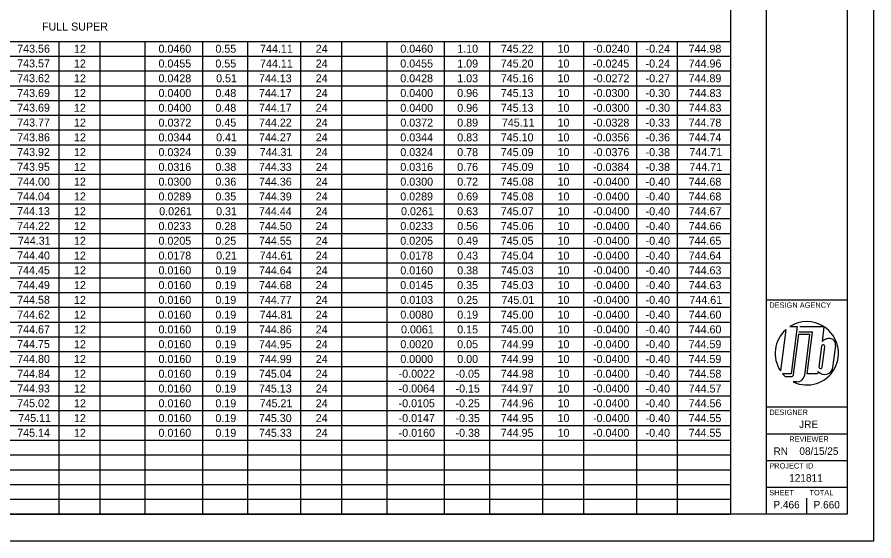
# Model space of a CAD drawing. Extents: x 0 to 34, y 0 to 22.
# Drawn here: x 18.03 to 34, y 0 to 9.77 of the extents above; entities that cross this region are included whole.
import ezdxf

# ---------------------------------------------------------------- set-up
doc = ezdxf.new("R2010")
doc.units = 0
for name, color, linetype in [('SH_Border', 7, 'Continuous'), ('SH_Cut_Line', 7, 'Continuous'), ('SH_Data', 7, 'Continuous'), ('SH_Text', 7, 'Continuous')]:
    doc.layers.add(name, color=color, linetype=linetype)

msp = doc.modelspace()

# ---------------------------------------------------------------- linework, layer by layer
at = {"layer": 'SH_Border'}
for p, q in [((32, 0.5), (32, 21.5)), ((32, 4.5), (33.5, 4.5)), ((32, 2.5), (33.5, 2.5)), ((32, 2), (33.5, 2)), ((32, 1.5), (33.5, 1.5)), ((32, 1), (33.5, 1))]:
    msp.add_line(p, q, dxfattribs=at)
msp.add_lwpolyline([(1.5, 21.5), (33.5, 21.5), (33.5, 0.5), (1.5, 0.5)], close=True, dxfattribs=at)
at = {"layer": 'SH_Cut_Line'}
msp.add_lwpolyline([(0, 0), (34, 0), (34, 22), (0, 22)], close=True, dxfattribs=at)
at = {"layer": 'SH_Data'}
for p, q in [((32.432, 3.998), (32.567, 3.998)), ((32.567, 3.998), (32.456, 3.118)), ((32.617, 4), (33.065, 4)), ((33.07, 3.996), (33.036, 3.72)), ((32.356, 3.94), (32.259, 3.171)), ((32.504, 3.104), (32.599, 3.855)), ((32.599, 3.855), (32.801, 3.855)), ((32.857, 3.896), (32.604, 3.896)), ((32.801, 3.855), (32.704, 3.089)), ((32.758, 3.118), (32.857, 3.896)), ((33.024, 3.631), (32.976, 3.25)), ((33.036, 3.243), (33.084, 3.624)), ((33.283, 3.648), (33.231, 3.237)), ((32.75, 3.5), (32.75, 3.5)), ((32.456, 3.118), (32.299, 3.118)), ((32.347, 3.068), (32.463, 3.068)), ((32.947, 3.118), (32.758, 3.118)), ((32.964, 3.161), (32.947, 3.118)), ((32.565, 2.966), (32.498, 2.966)), ((32.75, 0.5), (32.75, 0.8)), ((32.375, 0.675), (32.375, 0.675))]:
    msp.add_line(p, q, dxfattribs=at)
for centre, radius, start, end in [((32.75, 3.5), 0.591, 57.726, 122.5688), ((32.75, 3.5), 0.591, 244.7646, 57.1575), ((32.75, 3.5), 0.591, 131.8253, 213.7822), ((33.17, 3.586), 0.19, 105.9444, 135.0487), ((33.164, 3.6), 0.175, 66.6782, 105.4185), ((33.177, 3.669), 0.108, 349.2072, 58.7163), ((33.054, 3.628), 0.0301, 352.3298, 173.2777), ((33.082, 3.255), 0.151, 218.6264, 353.0883), ((33.006, 3.246), 0.0301, 172.3335, 353.274), ((32.75, 3.5), 0.591, 220.2786, 227.0158), ((32.463, 3.109), 0.0417, 270, 352.8038), ((32.565, 3.106), 0.141, 270, 352.8038)]:
    msp.add_arc(centre, radius, start, end, dxfattribs=at)
at = {"layer": 'SH_Text'}
for p, q in [((31.324, 19.977), (31.324, 0.5)), ((14.814, 9.322), (27.821, 9.322)), ((18.804, 9.322), (18.804, 0.5)), ((19.566, 9.322), (19.566, 0.5)), ((20.409, 9.322), (20.409, 0.5)), ((21.48, 9.322), (21.48, 0.5)), ((22.323, 9.322), (22.323, 0.5)), ((23.312, 9.322), (23.312, 0.5)), ((24.075, 9.322), (24.075, 0.5)), ((24.918, 9.322), (24.918, 0.5)), ((25.988, 9.322), (25.988, 0.5)), ((26.832, 9.322), (26.832, 0.5)), ((27.821, 9.322), (28.583, 9.322)), ((27.821, 9.322), (27.821, 0.5)), ((28.583, 9.322), (31.324, 9.322)), ((28.583, 9.322), (28.583, 0.5)), ((29.572, 9.322), (29.572, 0.5)), ((30.334, 9.322), (30.334, 0.5)), ((14.814, 9.047), (27.821, 9.047)), ((27.821, 9.047), (28.583, 9.047)), ((28.583, 9.047), (31.324, 9.047)), ((14.814, 8.771), (27.821, 8.771)), ((27.821, 8.771), (28.583, 8.771)), ((28.583, 8.771), (31.324, 8.771)), ((14.814, 8.495), (27.821, 8.495)), ((27.821, 8.495), (28.583, 8.495)), ((28.583, 8.495), (31.324, 8.495)), ((14.814, 8.219), (27.821, 8.219)), ((27.821, 8.219), (28.583, 8.219)), ((28.583, 8.219), (31.324, 8.219)), ((14.814, 7.944), (27.821, 7.944)), ((27.821, 7.944), (28.583, 7.944)), ((28.583, 7.944), (31.324, 7.944)), ((14.814, 7.668), (27.821, 7.668)), ((27.821, 7.668), (28.583, 7.668)), ((28.583, 7.668), (31.324, 7.668)), ((14.814, 7.392), (27.821, 7.392)), ((27.821, 7.392), (28.583, 7.392)), ((28.583, 7.392), (31.324, 7.392)), ((14.814, 7.117), (27.821, 7.117)), ((27.821, 7.117), (28.583, 7.117)), ((28.583, 7.117), (31.324, 7.117)), ((14.814, 6.841), (27.821, 6.841)), ((27.821, 6.841), (28.583, 6.841)), ((28.583, 6.841), (31.324, 6.841)), ((14.814, 6.565), (27.821, 6.565)), ((27.821, 6.565), (28.583, 6.565)), ((28.583, 6.565), (31.324, 6.565)), ((14.814, 6.29), (27.821, 6.29)), ((27.821, 6.29), (28.583, 6.29)), ((28.583, 6.29), (31.324, 6.29)), ((14.814, 6.014), (27.821, 6.014)), ((27.821, 6.014), (28.583, 6.014)), ((28.583, 6.014), (31.324, 6.014)), ((14.814, 5.738), (27.821, 5.738)), ((27.821, 5.738), (28.583, 5.738)), ((28.583, 5.738), (31.324, 5.738)), ((14.814, 5.463), (27.821, 5.463)), ((27.821, 5.463), (28.583, 5.463)), ((28.583, 5.463), (31.324, 5.463)), ((14.814, 5.187), (27.821, 5.187)), ((27.821, 5.187), (28.583, 5.187)), ((28.583, 5.187), (31.324, 5.187)), ((14.814, 4.911), (27.821, 4.911)), ((27.821, 4.911), (28.583, 4.911)), ((28.583, 4.911), (31.324, 4.911)), ((14.814, 4.635), (27.821, 4.635)), ((27.821, 4.635), (28.583, 4.635)), ((28.583, 4.635), (31.324, 4.635)), ((14.814, 4.36), (27.821, 4.36)), ((27.821, 4.36), (28.583, 4.36)), ((28.583, 4.36), (31.324, 4.36)), ((14.814, 4.084), (27.821, 4.084)), ((27.821, 4.084), (28.583, 4.084)), ((28.583, 4.084), (31.324, 4.084)), ((14.814, 3.808), (27.821, 3.808)), ((27.821, 3.808), (28.583, 3.808)), ((28.583, 3.808), (31.324, 3.808)), ((14.814, 3.533), (27.821, 3.533)), ((27.821, 3.533), (28.583, 3.533)), ((28.583, 3.533), (31.324, 3.533)), ((14.814, 3.257), (27.821, 3.257)), ((27.821, 3.257), (28.583, 3.257)), ((28.583, 3.257), (31.324, 3.257)), ((14.814, 2.981), (27.821, 2.981)), ((27.821, 2.981), (28.583, 2.981)), ((28.583, 2.981), (31.324, 2.981)), ((14.814, 2.706), (27.821, 2.706)), ((27.821, 2.706), (28.583, 2.706)), ((28.583, 2.706), (31.324, 2.706)), ((14.814, 2.43), (27.821, 2.43)), ((27.821, 2.43), (28.583, 2.43)), ((28.583, 2.43), (31.324, 2.43)), ((14.814, 2.154), (27.821, 2.154)), ((27.821, 2.154), (28.583, 2.154)), ((28.583, 2.154), (31.324, 2.154)), ((1.5, 1.878), (31.324, 1.878)), ((1.5, 1.603), (31.324, 1.603)), ((1.5, 1.327), (31.324, 1.327)), ((1.5, 1.051), (31.324, 1.051)), ((1.5, 0.776), (31.324, 0.776)), ((1.5, 0.5), (31.324, 0.5))]:
    msp.add_line(p, q, dxfattribs=at)

# ---------------------------------------------------------------- texts
at = {"layer": 'SH_Data'}
for s, height, p in [('DESIGN AGENCY', 0.1, (32.05, 4.35)), ('DESIGNER', 0.1, (32.05, 2.35)), ('JRE', 0.14, (32.607, 2.105)), ('REVIEWER', 0.1, (32.422, 1.85)), ('RN', 0.14, (32.128, 1.605)), ('08/15/25', 0.14, (32.611, 1.605)), ('PROJECT ID', 0.1, (32.05, 1.35)), ('121811', 0.14, (32.421, 1.105)), ('SHEET', 0.1, (32.05, 0.85)), ('TOTAL', 0.1, (32.8, 0.85)), ('P.466', 0.14, (32.127, 0.605)), ('P.660', 0.14, (32.876, 0.605))]:
    msp.add_text(s, height=height, dxfattribs=at).set_placement(p)
at = {"layer": 'SH_Text'}
for s, p in [('FULL SUPER', (18.489, 9.523)), ('743.56', (18.027, 9.111)), ('12', (19.086, 9.11)), ('0.0460', (20.662, 9.11)), ('0.55', (21.723, 9.11)), ('744.11', (22.555, 9.11)), ('24', (23.594, 9.11)), ('0.0460', (25.171, 9.11)), ('1.10', (26.232, 9.11)), ('745.22', (27.044, 9.11)), ('10', (28.102, 9.11)), ('-0.0240', (28.764, 9.11)), ('-0.24', (29.744, 9.11)), ('744.98', (30.546, 9.11)), ('743.57', (18.027, 8.836)), ('12', (19.086, 8.834)), ('0.0455', (20.662, 8.834)), ('0.55', (21.723, 8.834)), ('744.11', (22.555, 8.834)), ('24', (23.594, 8.834)), ('0.0455', (25.17, 8.834)), ('1.09', (26.232, 8.834)), ('745.20', (27.044, 8.834)), ('10', (28.102, 8.834)), ('-0.0245', (28.763, 8.834)), ('-0.24', (29.744, 8.834)), ('744.96', (30.547, 8.834)), ('743.62', (18.027, 8.56)), ('12', (19.086, 8.558)), ('0.0428', (20.662, 8.558)), ('0.51', (21.736, 8.558)), ('744.13', (22.535, 8.558)), ('24', (23.594, 8.558)), ('0.0428', (25.17, 8.558)), ('1.03', (26.232, 8.558)), ('745.16', (27.044, 8.558)), ('10', (28.102, 8.558)), ('-0.0272', (28.765, 8.558)), ('-0.27', (29.744, 8.558)), ('744.89', (30.546, 8.558)), ('743.69', (18.027, 8.284)), ('12', (19.086, 8.283)), ('0.0400', (20.662, 8.283)), ('0.48', (21.723, 8.283)), ('744.17', (22.535, 8.283)), ('24', (23.594, 8.283)), ('0.0400', (25.171, 8.283)), ('0.96', (26.232, 8.283)), ('745.13', (27.044, 8.283)), ('10', (28.102, 8.283)), ('-0.0300', (28.764, 8.283)), ('-0.30', (29.744, 8.283)), ('744.83', (30.547, 8.283)), ('743.69', (18.027, 8.009)), ('12', (19.086, 8.007)), ('0.0400', (20.662, 8.007)), ('0.48', (21.723, 8.007)), ('744.17', (22.535, 8.007)), ('24', (23.594, 8.007)), ('0.0400', (25.171, 8.007)), ('0.96', (26.232, 8.007)), ('745.13', (27.044, 8.007)), ('10', (28.102, 8.007)), ('-0.0300', (28.764, 8.007)), ('-0.30', (29.744, 8.007)), ('744.83', (30.547, 8.007)), ('743.77', (18.027, 7.733)), ('12', (19.086, 7.731)), ('0.0372', (20.663, 7.731)), ('0.45', (21.723, 7.731)), ('744.22', (22.536, 7.731)), ('24', (23.594, 7.731)), ('0.0372', (25.171, 7.731)), ('0.89', (26.232, 7.731)), ('745.11', (27.064, 7.731)), ('10', (28.102, 7.731)), ('-0.0328', (28.764, 7.731)), ('-0.33', (29.744, 7.731)), ('744.78', (30.546, 7.731)), ('743.86', (18.027, 7.457)), ('12', (19.086, 7.456)), ('0.0344', (20.662, 7.456)), ('0.41', (21.736, 7.456)), ('744.27', (22.535, 7.456)), ('24', (23.594, 7.456)), ('0.0344', (25.171, 7.456)), ('0.83', (26.232, 7.456)), ('745.10', (27.044, 7.456)), ('10', (28.102, 7.456)), ('-0.0356', (28.764, 7.456)), ('-0.36', (29.744, 7.456)), ('744.74', (30.547, 7.456)), ('743.92', (18.027, 7.182)), ('12', (19.086, 7.18)), ('0.0324', (20.662, 7.18)), ('0.39', (21.723, 7.18)), ('744.31', (22.548, 7.18)), ('24', (23.594, 7.18)), ('0.0324', (25.171, 7.18)), ('0.78', (26.232, 7.18)), ('745.09', (27.044, 7.18)), ('10', (28.102, 7.18)), ('-0.0376', (28.764, 7.18)), ('-0.38', (29.744, 7.18)), ('744.71', (30.56, 7.18)), ('743.95', (18.026, 6.906)), ('12', (19.086, 6.904)), ('0.0316', (20.662, 6.904)), ('0.38', (21.723, 6.904)), ('744.33', (22.535, 6.904)), ('24', (23.594, 6.904)), ('0.0316', (25.171, 6.904)), ('0.76', (26.232, 6.904)), ('745.09', (27.044, 6.904)), ('10', (28.102, 6.904)), ('-0.0384', (28.764, 6.904)), ('-0.38', (29.744, 6.904)), ('744.71', (30.56, 6.904)), ('744.00', (18.027, 6.63)), ('12', (19.086, 6.629)), ('0.0300', (20.662, 6.629)), ('0.36', (21.723, 6.629)), ('744.36', (22.535, 6.629)), ('24', (23.594, 6.629)), ('0.0300', (25.171, 6.629)), ('0.72', (26.232, 6.629)), ('745.08', (27.044, 6.629)), ('10', (28.102, 6.629)), ('-0.0400', (28.764, 6.629)), ('-0.40', (29.744, 6.629)), ('744.68', (30.546, 6.629)), ('744.04', (18.027, 6.354)), ('12', (19.086, 6.353)), ('0.0289', (20.662, 6.353)), ('0.35', (21.723, 6.353)), ('744.39', (22.535, 6.353)), ('24', (23.594, 6.353)), ('0.0289', (25.17, 6.353)), ('0.69', (26.232, 6.353)), ('745.08', (27.044, 6.353)), ('10', (28.102, 6.353)), ('-0.0400', (28.764, 6.353)), ('-0.40', (29.744, 6.353)), ('744.68', (30.546, 6.353)), ('744.13', (18.027, 6.079)), ('12', (19.086, 6.077)), ('0.0261', (20.675, 6.077)), ('0.31', (21.736, 6.077)), ('744.44', (22.535, 6.077)), ('24', (23.594, 6.077)), ('0.0261', (25.184, 6.077)), ('0.63', (26.232, 6.077)), ('745.07', (27.044, 6.077)), ('10', (28.102, 6.077)), ('-0.0400', (28.764, 6.077)), ('-0.40', (29.744, 6.077)), ('744.67', (30.547, 6.077)), ('744.22', (18.027, 5.803)), ('12', (19.086, 5.801)), ('0.0233', (20.662, 5.801)), ('0.28', (21.723, 5.801)), ('744.50', (22.535, 5.801)), ('24', (23.594, 5.801)), ('0.0233', (25.171, 5.801)), ('0.56', (26.232, 5.801)), ('745.06', (27.044, 5.801)), ('10', (28.102, 5.801)), ('-0.0400', (28.764, 5.801)), ('-0.40', (29.744, 5.801)), ('744.66', (30.547, 5.801)), ('744.31', (18.04, 5.527)), ('12', (19.086, 5.526)), ('0.0205', (20.662, 5.526)), ('0.25', (21.723, 5.526)), ('744.55', (22.535, 5.526)), ('24', (23.594, 5.526)), ('0.0205', (25.17, 5.526)), ('0.49', (26.232, 5.526)), ('745.05', (27.043, 5.526)), ('10', (28.102, 5.526)), ('-0.0400', (28.764, 5.526)), ('-0.40', (29.744, 5.526)), ('744.65', (30.546, 5.526)), ('744.40', (18.027, 5.252)), ('12', (19.086, 5.25)), ('0.0178', (20.662, 5.25)), ('0.21', (21.736, 5.25)), ('744.61', (22.548, 5.25)), ('24', (23.594, 5.25)), ('0.0178', (25.17, 5.25)), ('0.43', (26.232, 5.25)), ('745.04', (27.044, 5.25)), ('10', (28.102, 5.25)), ('-0.0400', (28.764, 5.25)), ('-0.40', (29.744, 5.25)), ('744.64', (30.547, 5.25)), ('744.45', (18.026, 4.976)), ('12', (19.086, 4.974)), ('0.0160', (20.662, 4.974)), ('0.19', (21.723, 4.974)), ('744.64', (22.535, 4.974)), ('24', (23.594, 4.974)), ('0.0160', (25.171, 4.974)), ('0.38', (26.232, 4.974)), ('745.03', (27.044, 4.974)), ('10', (28.102, 4.974)), ('-0.0400', (28.764, 4.974)), ('-0.40', (29.744, 4.974)), ('744.63', (30.547, 4.974)), ('744.49', (18.027, 4.7)), ('12', (19.086, 4.699)), ('0.0160', (20.662, 4.699)), ('0.19', (21.723, 4.699)), ('744.68', (22.535, 4.699)), ('24', (23.594, 4.699)), ('0.0145', (25.17, 4.699)), ('0.35', (26.231, 4.699)), ('745.03', (27.044, 4.699)), ('10', (28.102, 4.699)), ('-0.0400', (28.764, 4.699)), ('-0.40', (29.744, 4.699)), ('744.63', (30.547, 4.699)), ('744.58', (18.027, 4.425)), ('12', (19.086, 4.423)), ('0.0160', (20.662, 4.423)), ('0.19', (21.723, 4.423)), ('744.77', (22.535, 4.423)), ('24', (23.594, 4.423)), ('0.0103', (25.171, 4.423)), ('0.25', (26.231, 4.423)), ('745.01', (27.057, 4.423)), ('10', (28.102, 4.423)), ('-0.0400', (28.764, 4.423)), ('-0.40', (29.744, 4.423)), ('744.61', (30.56, 4.423)), ('744.62', (18.027, 4.149)), ('12', (19.086, 4.147)), ('0.0160', (20.662, 4.147)), ('0.19', (21.723, 4.147)), ('744.81', (22.548, 4.147)), ('24', (23.594, 4.147)), ('0.0080', (25.171, 4.147)), ('0.19', (26.232, 4.147)), ('745.00', (27.044, 4.147)), ('10', (28.102, 4.147)), ('-0.0400', (28.764, 4.147)), ('-0.40', (29.744, 4.147)), ('744.60', (30.547, 4.147)), ('744.67', (18.027, 3.873)), ('12', (19.086, 3.872)), ('0.0160', (20.662, 3.872)), ('0.19', (21.723, 3.872)), ('744.86', (22.535, 3.872)), ('24', (23.594, 3.872)), ('0.0061', (25.184, 3.872)), ('0.15', (26.231, 3.872)), ('745.00', (27.044, 3.872)), ('10', (28.102, 3.872)), ('-0.0400', (28.764, 3.872)), ('-0.40', (29.744, 3.872)), ('744.60', (30.547, 3.872)), ('744.75', (18.026, 3.598)), ('12', (19.086, 3.596)), ('0.0160', (20.662, 3.596)), ('0.19', (21.723, 3.596)), ('744.95', (22.535, 3.596)), ('24', (23.594, 3.596)), ('0.0020', (25.171, 3.596)), ('0.05', (26.231, 3.596)), ('744.99', (27.044, 3.596)), ('10', (28.102, 3.596)), ('-0.0400', (28.764, 3.596)), ('-0.40', (29.744, 3.596)), ('744.59', (30.546, 3.596)), ('744.80', (18.027, 3.322)), ('12', (19.086, 3.32)), ('0.0160', (20.662, 3.32)), ('0.19', (21.723, 3.32)), ('744.99', (22.535, 3.32)), ('24', (23.594, 3.32)), ('0.0000', (25.171, 3.32)), ('0.00', (26.232, 3.32)), ('744.99', (27.044, 3.32)), ('10', (28.102, 3.32)), ('-0.0400', (28.764, 3.32)), ('-0.40', (29.744, 3.32)), ('744.59', (30.546, 3.32)), ('744.84', (18.027, 3.046)), ('12', (19.086, 3.045)), ('0.0160', (20.662, 3.045)), ('0.19', (21.723, 3.045)), ('745.04', (22.535, 3.045)), ('24', (23.594, 3.045)), ('-0.0022', (25.14, 3.045)), ('-0.05', (26.2, 3.045)), ('744.98', (27.044, 3.045)), ('10', (28.102, 3.045)), ('-0.0400', (28.764, 3.045)), ('-0.40', (29.744, 3.045)), ('744.58', (30.546, 3.045)), ('744.93', (18.027, 2.77)), ('12', (19.086, 2.769)), ('0.0160', (20.662, 2.769)), ('0.19', (21.723, 2.769)), ('745.13', (22.535, 2.769)), ('24', (23.594, 2.769)), ('-0.0064', (25.14, 2.769)), ('-0.15', (26.2, 2.769)), ('744.97', (27.044, 2.769)), ('10', (28.102, 2.769)), ('-0.0400', (28.764, 2.769)), ('-0.40', (29.744, 2.769)), ('744.57', (30.547, 2.769)), ('745.02', (18.027, 2.495)), ('12', (19.086, 2.493)), ('0.0160', (20.662, 2.493)), ('0.19', (21.723, 2.493)), ('745.21', (22.548, 2.493)), ('24', (23.594, 2.493)), ('-0.0105', (25.139, 2.493)), ('-0.25', (26.2, 2.493)), ('744.96', (27.044, 2.493)), ('10', (28.102, 2.493)), ('-0.0400', (28.764, 2.493)), ('-0.40', (29.744, 2.493)), ('744.56', (30.547, 2.493)), ('745.11', (18.047, 2.219)), ('12', (19.086, 2.217)), ('0.0160', (20.662, 2.217)), ('0.19', (21.723, 2.217)), ('745.30', (22.535, 2.217)), ('24', (23.594, 2.217)), ('-0.0147', (25.139, 2.217)), ('-0.35', (26.2, 2.217)), ('744.95', (27.043, 2.217)), ('10', (28.102, 2.217)), ('-0.0400', (28.764, 2.217)), ('-0.40', (29.744, 2.217)), ('744.55', (30.546, 2.217)), ('745.14', (18.027, 1.943)), ('12', (19.086, 1.942)), ('0.0160', (20.662, 1.942)), ('0.19', (21.723, 1.942)), ('745.33', (22.535, 1.942)), ('24', (23.594, 1.942)), ('-0.0160', (25.14, 1.942)), ('-0.38', (26.2, 1.942)), ('744.95', (27.043, 1.942)), ('10', (28.102, 1.942)), ('-0.0400', (28.764, 1.942)), ('-0.40', (29.744, 1.942)), ('744.55', (30.546, 1.942))]:
    msp.add_text(s, height=0.1492, dxfattribs=at).set_placement(p)

doc.saveas('drawing.dxf')
